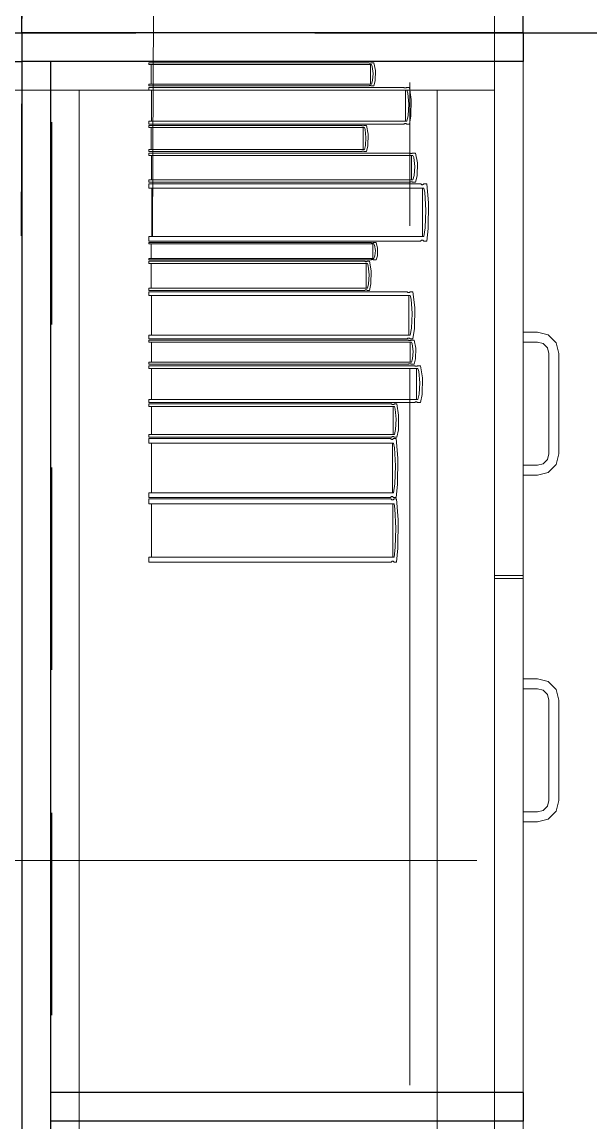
# Model space of a CAD drawing. Header units: inches. Extents: x -19 to 5698, y -728 to 92.
# Drawn here: x 229.049 to 229.446, y 34.224 to 34.992 of the extents above; entities that cross this region are included whole.
import ezdxf

# ---------------------------------------------------------------- set-up
doc = ezdxf.new("R2010")
doc.units = ezdxf.units.IN
doc.header["$MEASUREMENT"] = 0
doc.set_wipeout_variables(frame=1)
for name, pattern in [('HIDDEN', [0.375, 0.25, -0.125]), ('Hidden Line', [0.195611, 0.141111, -0.0545]), ('Punto & Raya', [0.65, 0.5, -0.075, 0, -0.075]), ('RAYITAS', [0.375, 0.25, -0.125]), ('Wipeout_Contour', [1, 0, -1])]:
    doc.linetypes.add(name, pattern=pattern)
for name, color, linetype, lineweight in [('00 conduct tomacorr', 120, 'HIDDEN', 30), ('T-TECHO-E', 150, 'Continuous', 20), ('TOMACORRIENTE', 22, 'RAYITAS', 9)]:
    doc.layers.add(name, color=color, linetype=linetype, lineweight=lineweight)
for name, color, linetype in [('02 _ ARQ _ ALB _ Ejes Generales', 251, 'Continuous'), ('08 _ STR _ EXT _ 09 Vigas', 251, 'Continuous'), ('Interior - Mobiliario', 7, 'Continuous'), ('Marcador - Secciones', 7, 'Continuous')]:
    doc.layers.add(name, color=color, linetype=linetype)

# ---------------------------------------------------------------- blocks, each defined once
blk = doc.blocks.new('a')
at = {"layer": 'TOMACORRIENTE', "ltscale": 0.05}
h = blk.add_hatch(color=4, dxfattribs=at)
edge = h.paths.add_edge_path()
edge.add_arc((0, 0.0752), 0.02106, 0, 360)
at = {"layer": 'TOMACORRIENTE', "color": 4}
for p, q in [((-0.14553, 0.09625), (-0.0515, 0.09625)), ((-0.09851, 0.09625), (-0.09851, -0.09657)), ((0, 0.09625), (0, -0.09625)), ((0.06232, -0.09625), (0.06232, 0.09625))]:
    blk.add_line(p, q, dxfattribs=at)
blk.add_circle((0, 0.0752), 0.02106, dxfattribs=at)
blk = doc.blocks.new('CABLE 3FACE')
at = {"layer": 'T-TECHO-E', "rotation": 59.94170052614085}
blk.add_blockref('a', (0, 0), dxfattribs=at)

msp = doc.modelspace()

# ---------------------------------------------------------------- linework, layer by layer
at = {"layer": 'Interior - Mobiliario', "color": 175, "linetype": 'Continuous', "lineweight": 13}
for p, q in [((229.06913, 34.96472), (229.06913, 33.50472)), ((229.37913, 34.96472), (229.06913, 34.96472)), ((229.37913, 33.50472), (229.37913, 34.96472)), ((229.29439, 34.95626), (229.29399, 34.9513)), ((229.2957, 34.95113), (229.29589, 34.95834)), ((229.33913, 34.94472), (229.08913, 34.94472)), ((229.29327, 34.94889), (229.13779, 34.94889)), ((229.13779, 34.94889), (229.13779, 34.9476)), ((229.13779, 34.9476), (229.29139, 34.9476)), ((229.31578, 34.9466), (229.13779, 34.9466)), ((229.13779, 34.9466), (229.13779, 34.94455)), ((229.13779, 34.94455), (229.31795, 34.94455)), ((229.13961, 34.94455), (229.13961, 34.923)), ((229.29139, 34.9476), (229.29152, 34.94769)), ((229.29152, 34.94769), (229.29172, 34.94778)), ((229.29172, 34.94778), (229.29194, 34.94784)), ((229.29194, 34.94784), (229.29217, 34.94787)), ((229.29217, 34.94787), (229.2924, 34.94787)), ((229.2924, 34.94787), (229.29263, 34.94783)), ((229.29263, 34.94783), (229.29285, 34.94776)), ((229.29285, 34.94776), (229.29305, 34.94766)), ((229.29305, 34.94766), (229.29313, 34.9476)), ((229.29313, 34.9476), (229.29484, 34.9476)), ((229.29399, 34.9513), (229.29327, 34.94889)), ((229.29484, 34.9476), (229.2957, 34.95113)), ((229.31588, 34.9465), (229.31578, 34.9466)), ((229.31611, 34.94634), (229.31588, 34.9465)), ((229.31636, 34.94624), (229.31611, 34.94634)), ((229.31662, 34.94618), (229.31636, 34.94624)), ((229.31689, 34.94617), (229.31662, 34.94618)), ((229.31716, 34.94622), (229.31689, 34.94617)), ((229.31704, 34.923), (229.31704, 34.94455)), ((229.31741, 34.94632), (229.31716, 34.94622)), ((229.31765, 34.94646), (229.31741, 34.94632)), ((229.3178, 34.9466), (229.31765, 34.94646)), ((229.31977, 34.9466), (229.3178, 34.9466)), ((229.31795, 34.94455), (229.31849, 34.9426)), ((229.321, 34.93805), (229.31977, 34.9466)), ((229.37913, 34.94472), (229.33913, 34.94472)), ((229.31849, 34.9426), (229.31925, 34.93474)), ((229.32077, 34.92657), (229.321, 34.93805)), ((229.31925, 34.93474), (229.31879, 34.92684)), ((229.31795, 34.923), (229.13779, 34.923)), ((229.13779, 34.923), (229.13779, 34.92095)), ((229.31578, 34.92095), (229.31593, 34.92108)), ((229.31593, 34.92108), (229.31616, 34.92123)), ((229.31616, 34.92123), (229.31642, 34.92133)), ((229.31642, 34.92133), (229.31668, 34.92138)), ((229.31668, 34.92138), (229.31695, 34.92137)), ((229.31695, 34.92137), (229.31721, 34.92131)), ((229.31721, 34.92131), (229.31746, 34.9212)), ((229.31746, 34.9212), (229.31769, 34.92105)), ((229.31769, 34.92105), (229.3178, 34.92095)), ((229.31879, 34.92684), (229.31795, 34.923)), ((229.31977, 34.92095), (229.32077, 34.92657)), ((229.13779, 34.92095), (229.31578, 34.92095)), ((229.2864, 34.91995), (229.13779, 34.91995)), ((229.13779, 34.91995), (229.13779, 34.91849)), ((229.13779, 34.91849), (229.28822, 34.91849)), ((229.13931, 34.91849), (229.13931, 34.90321)), ((229.28649, 34.91988), (229.2864, 34.91995)), ((229.28668, 34.91977), (229.28649, 34.91988)), ((229.28689, 34.91969), (229.28668, 34.91977)), ((229.28711, 34.91965), (229.28689, 34.91969)), ((229.28733, 34.91964), (229.28711, 34.91965)), ((229.28755, 34.91968), (229.28733, 34.91964)), ((229.28746, 34.90321), (229.28746, 34.91849)), ((229.28777, 34.91974), (229.28755, 34.91968)), ((229.28796, 34.91985), (229.28777, 34.91974)), ((229.28809, 34.91995), (229.28796, 34.91985)), ((229.28974, 34.91995), (229.28809, 34.91995)), ((229.28822, 34.91849), (229.28867, 34.91711)), ((229.28867, 34.91711), (229.2893, 34.91153)), ((229.29076, 34.91388), (229.28974, 34.91995)), ((229.29057, 34.90574), (229.29076, 34.91388)), ((229.3178, 34.92095), (229.31977, 34.92095)), ((229.28892, 34.90593), (229.28822, 34.90321)), ((229.2893, 34.91153), (229.28892, 34.90593)), ((229.28974, 34.90175), (229.29057, 34.90574)), ((229.28822, 34.90321), (229.13779, 34.90321)), ((229.13779, 34.90321), (229.13779, 34.90175)), ((229.13779, 34.90175), (229.2864, 34.90175)), ((229.31994, 34.90075), (229.13779, 34.90075)), ((229.13779, 34.90075), (229.13779, 34.89912)), ((229.13779, 34.89912), (229.32216, 34.89912)), ((229.13965, 34.89912), (229.13965, 34.88194)), ((229.2864, 34.90175), (229.28653, 34.90185)), ((229.28653, 34.90185), (229.28673, 34.90195)), ((229.28673, 34.90195), (229.28694, 34.90202)), ((229.28694, 34.90202), (229.28716, 34.90206)), ((229.28716, 34.90206), (229.28738, 34.90205)), ((229.28738, 34.90205), (229.2876, 34.90201)), ((229.2876, 34.90201), (229.28781, 34.90193)), ((229.28781, 34.90193), (229.288, 34.90182)), ((229.288, 34.90182), (229.28809, 34.90175)), ((229.28809, 34.90175), (229.28974, 34.90175)), ((229.32004, 34.90067), (229.31994, 34.90075)), ((229.32028, 34.90055), (229.32004, 34.90067)), ((229.32053, 34.90046), (229.32028, 34.90055)), ((229.3208, 34.90042), (229.32053, 34.90046)), ((229.32108, 34.90041), (229.3208, 34.90042)), ((229.32135, 34.90045), (229.32108, 34.90041)), ((229.32123, 34.88194), (229.32123, 34.89912)), ((229.32161, 34.90053), (229.32135, 34.90045)), ((229.32185, 34.90064), (229.32161, 34.90053)), ((229.322, 34.90075), (229.32185, 34.90064)), ((229.32403, 34.90075), (229.322, 34.90075)), ((229.32216, 34.89912), (229.32272, 34.89757)), ((229.32528, 34.89393), (229.32403, 34.90075)), ((229.32272, 34.89757), (229.32349, 34.8913)), ((229.32349, 34.8913), (229.32302, 34.885)), ((229.32505, 34.88479), (229.32528, 34.89393)), ((229.32302, 34.885), (229.32216, 34.88194)), ((229.32403, 34.8803), (229.32505, 34.88479)), ((229.32216, 34.88194), (229.13779, 34.88194)), ((229.13779, 34.88194), (229.13779, 34.8803)), ((229.13779, 34.8803), (229.31994, 34.8803)), ((229.32754, 34.8793), (229.13779, 34.8793)), ((229.13779, 34.8793), (229.13779, 34.8761)), ((229.13779, 34.8761), (229.32986, 34.8761)), ((229.13973, 34.8761), (229.13973, 34.84245)), ((229.31994, 34.8803), (229.32009, 34.88041)), ((229.32009, 34.88041), (229.32033, 34.88053)), ((229.32033, 34.88053), (229.32059, 34.88061)), ((229.32059, 34.88061), (229.32086, 34.88065)), ((229.32086, 34.88065), (229.32114, 34.88064)), ((229.32114, 34.88064), (229.32141, 34.88059)), ((229.32141, 34.88059), (229.32166, 34.88051)), ((229.32166, 34.88051), (229.3219, 34.88038)), ((229.3219, 34.88038), (229.322, 34.8803)), ((229.322, 34.8803), (229.32403, 34.8803)), ((229.32765, 34.87915), (229.32754, 34.8793)), ((229.32789, 34.8789), (229.32765, 34.87915)), ((229.32816, 34.87873), (229.32789, 34.8789)), ((229.32844, 34.87864), (229.32816, 34.87873)), ((229.32872, 34.87863), (229.32844, 34.87864)), ((229.32901, 34.87871), (229.32872, 34.87863)), ((229.32889, 34.84245), (229.32889, 34.8761)), ((229.32928, 34.87886), (229.32901, 34.87871)), ((229.32953, 34.87909), (229.32928, 34.87886)), ((229.32969, 34.8793), (229.32953, 34.87909)), ((229.3318, 34.8793), (229.32969, 34.8793)), ((229.32986, 34.8761), (229.33043, 34.87306)), ((229.3331, 34.86595), (229.3318, 34.8793)), ((229.33043, 34.87306), (229.33124, 34.86078)), ((229.33124, 34.86078), (229.33075, 34.84845)), ((229.33286, 34.84803), (229.3331, 34.86595)), ((229.33075, 34.84845), (229.32986, 34.84245)), ((229.3318, 34.83925), (229.33286, 34.84803)), ((229.32986, 34.84245), (229.13779, 34.84245)), ((229.13779, 34.84245), (229.13779, 34.83925)), ((229.13779, 34.83925), (229.32754, 34.83925)), ((229.29293, 34.83825), (229.13779, 34.83825)), ((229.13779, 34.83825), (229.13779, 34.83729)), ((229.13779, 34.83729), (229.29483, 34.83729)), ((229.13937, 34.83729), (229.13937, 34.82717)), ((229.29302, 34.8382), (229.29293, 34.83825)), ((229.29322, 34.83813), (229.29302, 34.8382)), ((229.29344, 34.83808), (229.29322, 34.83813)), ((229.29367, 34.83805), (229.29344, 34.83808)), ((229.2939, 34.83805), (229.29367, 34.83805)), ((229.29413, 34.83807), (229.2939, 34.83805)), ((229.29403, 34.82717), (229.29403, 34.83729)), ((229.29435, 34.83812), (229.29413, 34.83807)), ((229.29456, 34.83819), (229.29435, 34.83812)), ((229.29469, 34.83825), (229.29456, 34.83819)), ((229.29641, 34.83825), (229.29469, 34.83825)), ((229.29483, 34.83729), (229.2953, 34.83637)), ((229.29748, 34.83424), (229.29641, 34.83825)), ((229.32754, 34.83925), (229.3277, 34.83946)), ((229.3277, 34.83946), (229.32795, 34.83969)), ((229.32795, 34.83969), (229.32822, 34.83985)), ((229.32822, 34.83985), (229.3285, 34.83992)), ((229.3285, 34.83992), (229.32879, 34.83991)), ((229.32879, 34.83991), (229.32907, 34.83982)), ((229.32907, 34.83982), (229.32933, 34.83965)), ((229.32933, 34.83965), (229.32958, 34.83941)), ((229.32958, 34.83941), (229.32969, 34.83925)), ((229.32969, 34.83925), (229.3318, 34.83925)), ((229.29556, 34.82898), (229.29483, 34.82717)), ((229.2953, 34.83637), (229.29596, 34.83268)), ((229.29596, 34.83268), (229.29556, 34.82898)), ((229.29641, 34.82621), (229.29728, 34.82885)), ((229.29728, 34.82885), (229.29748, 34.83424)), ((229.29483, 34.82717), (229.13779, 34.82717)), ((229.13779, 34.82717), (229.13779, 34.82621)), ((229.13779, 34.82621), (229.29293, 34.82621)), ((229.28852, 34.82521), (229.13779, 34.82521)), ((229.13779, 34.82521), (229.13779, 34.82358)), ((229.13779, 34.82358), (229.29036, 34.82358)), ((229.13933, 34.82358), (229.13933, 34.80646)), ((229.2886, 34.82513), (229.28852, 34.82521)), ((229.2888, 34.82501), (229.2886, 34.82513)), ((229.28901, 34.82492), (229.2888, 34.82501)), ((229.28923, 34.82488), (229.28901, 34.82492)), ((229.28946, 34.82487), (229.28923, 34.82488)), ((229.28968, 34.82491), (229.28946, 34.82487)), ((229.28959, 34.80646), (229.28959, 34.82358)), ((229.2899, 34.82499), (229.28968, 34.82491)), ((229.2901, 34.8251), (229.2899, 34.82499)), ((229.29023, 34.82521), (229.2901, 34.8251)), ((229.2919, 34.82521), (229.29023, 34.82521)), ((229.29036, 34.82358), (229.29082, 34.82204)), ((229.29082, 34.82204), (229.29146, 34.81579)), ((229.29294, 34.81842), (229.2919, 34.82521)), ((229.29293, 34.82621), (229.29306, 34.82628)), ((229.29306, 34.82628), (229.29327, 34.82634)), ((229.29327, 34.82634), (229.29349, 34.82639)), ((229.29349, 34.82639), (229.29372, 34.82641)), ((229.29372, 34.82641), (229.29395, 34.82641)), ((229.29395, 34.82641), (229.29418, 34.82638)), ((229.29418, 34.82638), (229.2944, 34.82633)), ((229.2944, 34.82633), (229.2946, 34.82626)), ((229.2946, 34.82626), (229.29469, 34.82621)), ((229.29469, 34.82621), (229.29641, 34.82621)), ((229.29146, 34.81579), (229.29107, 34.80951)), ((229.29274, 34.8093), (229.29294, 34.81842)), ((229.29036, 34.80646), (229.13779, 34.80646)), ((229.13779, 34.80646), (229.13779, 34.80483)), ((229.29107, 34.80951), (229.29036, 34.80646)), ((229.2919, 34.80483), (229.29274, 34.8093)), ((229.13779, 34.80483), (229.28852, 34.80483)), ((229.31808, 34.80383), (229.13779, 34.80383)), ((229.13779, 34.80383), (229.13779, 34.80121)), ((229.13779, 34.80121), (229.32028, 34.80121)), ((229.13963, 34.80121), (229.13963, 34.77366)), ((229.28852, 34.80483), (229.28865, 34.80494)), ((229.28865, 34.80494), (229.28884, 34.80506)), ((229.28884, 34.80506), (229.28906, 34.80514)), ((229.28906, 34.80514), (229.28928, 34.80517)), ((229.28928, 34.80517), (229.28951, 34.80517)), ((229.28951, 34.80517), (229.28973, 34.80512)), ((229.28973, 34.80512), (229.28994, 34.80504)), ((229.28994, 34.80504), (229.29014, 34.80491)), ((229.29014, 34.80491), (229.29023, 34.80483)), ((229.29023, 34.80483), (229.2919, 34.80483)), ((229.31818, 34.80371), (229.31808, 34.80383)), ((229.31842, 34.80351), (229.31818, 34.80371)), ((229.31867, 34.80337), (229.31842, 34.80351)), ((229.31894, 34.80329), (229.31867, 34.80337)), ((229.31921, 34.80328), (229.31894, 34.80329)), ((229.31948, 34.80334), (229.31921, 34.80328)), ((229.31936, 34.77366), (229.31936, 34.80121)), ((229.31973, 34.80347), (229.31948, 34.80334)), ((229.31997, 34.80366), (229.31973, 34.80347)), ((229.32012, 34.80383), (229.31997, 34.80366)), ((229.32213, 34.80383), (229.32012, 34.80383)), ((229.32028, 34.80121), (229.32083, 34.79872)), ((229.32083, 34.79872), (229.3216, 34.78867)), ((229.32337, 34.79289), (229.32213, 34.80383)), ((229.32314, 34.77823), (229.32337, 34.79289)), ((229.3216, 34.78867), (229.32113, 34.77857)), ((229.32113, 34.77857), (229.32028, 34.77366)), ((229.32213, 34.77103), (229.32314, 34.77823)), ((229.40913, 34.77572), (229.39913, 34.77572)), ((229.39913, 34.77572), (229.39913, 34.76872)), ((229.41663, 34.77371), (229.40913, 34.77572)), ((229.32028, 34.77366), (229.13779, 34.77366)), ((229.13779, 34.77366), (229.13779, 34.77103)), ((229.13779, 34.77103), (229.31808, 34.77103)), ((229.31888, 34.77003), (229.13779, 34.77003)), ((229.13779, 34.77003), (229.13779, 34.76869)), ((229.13779, 34.76869), (229.32109, 34.76869)), ((229.13964, 34.76869), (229.13964, 34.75461)), ((229.31808, 34.77103), (229.31823, 34.77121)), ((229.31823, 34.77121), (229.31847, 34.7714)), ((229.31847, 34.7714), (229.31873, 34.77152)), ((229.31873, 34.77152), (229.319, 34.77158)), ((229.31898, 34.76997), (229.31888, 34.77003)), ((229.31922, 34.76987), (229.31898, 34.76997)), ((229.319, 34.77158), (229.31927, 34.77157)), ((229.31947, 34.7698), (229.31922, 34.76987)), ((229.31927, 34.77157), (229.31953, 34.7715)), ((229.31974, 34.76976), (229.31947, 34.7698)), ((229.31953, 34.7715), (229.31979, 34.77136)), ((229.32001, 34.76975), (229.31974, 34.76976)), ((229.31979, 34.77136), (229.32002, 34.77116)), ((229.32028, 34.76978), (229.32001, 34.76975)), ((229.32002, 34.77116), (229.32012, 34.77103)), ((229.32012, 34.77103), (229.32213, 34.77103)), ((229.32017, 34.75461), (229.32017, 34.76869)), ((229.32054, 34.76985), (229.32028, 34.76978)), ((229.32078, 34.76994), (229.32054, 34.76985)), ((229.32093, 34.77003), (229.32078, 34.76994)), ((229.32294, 34.77003), (229.32093, 34.77003)), ((229.32109, 34.76869), (229.32164, 34.76742)), ((229.32164, 34.76742), (229.32241, 34.76228)), ((229.32419, 34.76444), (229.32294, 34.77003)), ((229.39913, 34.76872), (229.40913, 34.76872)), ((229.40913, 34.76872), (229.41313, 34.76764)), ((229.41313, 34.76764), (229.41606, 34.76472)), ((229.42212, 34.76822), (229.41663, 34.77371)), ((229.42413, 34.76072), (229.42212, 34.76822)), ((229.32241, 34.76228), (229.32194, 34.75712)), ((229.32396, 34.75695), (229.32419, 34.76444)), ((229.41606, 34.76472), (229.41713, 34.76072)), ((229.41713, 34.76072), (229.41713, 34.69072)), ((229.42413, 34.69072), (229.42413, 34.76072)), ((229.32109, 34.75461), (229.13779, 34.75461)), ((229.13779, 34.75461), (229.13779, 34.75327)), ((229.13779, 34.75327), (229.31888, 34.75327)), ((229.32332, 34.75227), (229.13779, 34.75227)), ((229.13779, 34.75227), (229.13779, 34.75021)), ((229.31888, 34.75327), (229.31903, 34.75336)), ((229.31903, 34.75336), (229.31927, 34.75345)), ((229.31927, 34.75345), (229.31953, 34.75352)), ((229.31953, 34.75352), (229.3198, 34.75355)), ((229.3198, 34.75355), (229.32007, 34.75354)), ((229.32007, 34.75354), (229.32034, 34.75351)), ((229.32034, 34.75351), (229.32059, 34.75344)), ((229.32059, 34.75344), (229.32083, 34.75333)), ((229.32083, 34.75333), (229.32093, 34.75327)), ((229.32093, 34.75327), (229.32294, 34.75327)), ((229.32194, 34.75712), (229.32109, 34.75461)), ((229.32294, 34.75327), (229.32396, 34.75695)), ((229.32343, 34.75217), (229.32332, 34.75227)), ((229.32367, 34.75201), (229.32343, 34.75217)), ((229.32393, 34.7519), (229.32367, 34.75201)), ((229.32527, 34.75213), (229.32502, 34.75198)), ((229.32542, 34.75227), (229.32527, 34.75213)), ((229.32749, 34.75227), (229.32542, 34.75227)), ((229.32876, 34.74368), (229.32749, 34.75227)), ((229.13779, 34.75021), (229.32559, 34.75021)), ((229.13968, 34.75021), (229.13968, 34.72859)), ((229.3242, 34.75184), (229.32393, 34.7519)), ((229.32448, 34.75184), (229.3242, 34.75184)), ((229.32476, 34.75189), (229.32448, 34.75184)), ((229.32464, 34.72859), (229.32464, 34.75021)), ((229.32502, 34.75198), (229.32476, 34.75189)), ((229.32559, 34.75021), (229.32615, 34.74826)), ((229.32615, 34.74826), (229.32694, 34.74036)), ((229.32694, 34.74036), (229.32646, 34.73244)), ((229.32852, 34.73217), (229.32876, 34.74368)), ((229.32646, 34.73244), (229.32559, 34.72859)), ((229.32749, 34.72653), (229.32852, 34.73217)), ((229.32559, 34.72859), (229.13779, 34.72859)), ((229.13779, 34.72859), (229.13779, 34.72653)), ((229.13779, 34.72653), (229.32332, 34.72653)), ((229.30719, 34.72553), (229.13779, 34.72553)), ((229.13779, 34.72553), (229.13779, 34.72368)), ((229.13779, 34.72368), (229.30926, 34.72368)), ((229.13952, 34.72368), (229.13952, 34.70428)), ((229.30729, 34.72544), (229.30719, 34.72553)), ((229.30751, 34.7253), (229.30729, 34.72544)), ((229.30774, 34.7252), (229.30751, 34.7253)), ((229.30799, 34.72515), (229.30774, 34.7252)), ((229.30825, 34.72514), (229.30799, 34.72515)), ((229.3085, 34.72518), (229.30825, 34.72514)), ((229.30839, 34.70428), (229.30839, 34.72368)), ((229.30874, 34.72527), (229.3085, 34.72518)), ((229.30897, 34.7254), (229.30874, 34.72527)), ((229.30911, 34.72553), (229.30897, 34.7254)), ((229.31099, 34.72553), (229.30911, 34.72553)), ((229.30926, 34.72368), (229.30977, 34.72193)), ((229.30977, 34.72193), (229.3105, 34.71485)), ((229.31216, 34.71783), (229.31099, 34.72553)), ((229.32332, 34.72653), (229.32348, 34.72667)), ((229.32348, 34.72667), (229.32372, 34.72681)), ((229.32372, 34.72681), (229.32399, 34.72691)), ((229.32399, 34.72691), (229.32426, 34.72696)), ((229.32426, 34.72696), (229.32454, 34.72695)), ((229.32454, 34.72695), (229.32482, 34.72689)), ((229.32482, 34.72689), (229.32508, 34.72678)), ((229.32508, 34.72678), (229.32532, 34.72663)), ((229.32532, 34.72663), (229.32542, 34.72653)), ((229.32542, 34.72653), (229.32749, 34.72653)), ((229.3105, 34.71485), (229.31006, 34.70774)), ((229.31194, 34.7075), (229.31216, 34.71783)), ((229.31006, 34.70774), (229.30926, 34.70428)), ((229.31099, 34.70243), (229.31194, 34.7075)), ((229.30926, 34.70428), (229.13779, 34.70428)), ((229.13779, 34.70428), (229.13779, 34.70243)), ((229.13779, 34.70243), (229.30719, 34.70243)), ((229.30662, 34.70143), (229.13779, 34.70143)), ((229.13779, 34.70143), (229.13779, 34.69814)), ((229.30671, 34.70128), (229.30662, 34.70143)), ((229.30693, 34.70102), (229.30671, 34.70128)), ((229.30717, 34.70085), (229.30693, 34.70102)), ((229.30742, 34.70076), (229.30717, 34.70085)), ((229.30719, 34.70243), (229.30733, 34.70256)), ((229.30733, 34.70256), (229.30756, 34.70269)), ((229.30767, 34.70075), (229.30742, 34.70076)), ((229.30756, 34.70269), (229.3078, 34.70278)), ((229.30792, 34.70082), (229.30767, 34.70075)), ((229.3078, 34.70278), (229.30805, 34.70282)), ((229.30816, 34.70098), (229.30792, 34.70082)), ((229.30805, 34.70282), (229.30831, 34.70282)), ((229.30839, 34.70121), (229.30816, 34.70098)), ((229.30831, 34.70282), (229.30856, 34.70276)), ((229.30853, 34.70143), (229.30839, 34.70121)), ((229.3104, 34.70143), (229.30853, 34.70143)), ((229.30856, 34.70276), (229.3088, 34.70266)), ((229.3088, 34.70266), (229.30901, 34.70252)), ((229.30901, 34.70252), (229.30911, 34.70243)), ((229.30911, 34.70243), (229.31099, 34.70243)), ((229.31156, 34.68771), (229.3104, 34.70143)), ((229.13779, 34.69814), (229.30868, 34.69814)), ((229.13951, 34.69814), (229.13951, 34.66357)), ((229.30782, 34.66357), (229.30782, 34.69814)), ((229.30868, 34.69814), (229.30919, 34.69502)), ((229.30919, 34.69502), (229.30991, 34.6824)), ((229.41713, 34.69072), (229.41606, 34.68672)), ((229.42212, 34.68322), (229.42413, 34.69072)), ((229.31135, 34.6693), (229.31156, 34.68771)), ((229.41313, 34.68379), (229.40913, 34.68272)), ((229.41606, 34.68672), (229.41313, 34.68379)), ((229.41663, 34.67773), (229.42212, 34.68322)), ((229.30991, 34.6824), (229.30947, 34.66973)), ((229.39913, 34.68272), (229.39913, 34.67572)), ((229.40913, 34.68272), (229.39913, 34.68272)), ((229.39913, 34.67572), (229.40913, 34.67572)), ((229.40913, 34.67572), (229.41663, 34.67773)), ((229.30947, 34.66973), (229.30868, 34.66357)), ((229.3104, 34.66028), (229.31135, 34.6693)), ((229.30868, 34.66357), (229.13779, 34.66357)), ((229.13779, 34.66357), (229.13779, 34.66028)), ((229.13779, 34.66028), (229.30662, 34.66028)), ((229.30662, 34.66028), (229.30676, 34.6605)), ((229.30676, 34.6605), (229.30698, 34.66073)), ((229.30698, 34.66073), (229.30722, 34.66089)), ((229.30722, 34.66089), (229.30747, 34.66096)), ((229.30747, 34.66096), (229.30773, 34.66095)), ((229.30773, 34.66095), (229.30798, 34.66086)), ((229.30798, 34.66086), (229.30821, 34.66069)), ((229.30821, 34.66069), (229.30843, 34.66044)), ((229.30843, 34.66044), (229.30853, 34.66028)), ((229.30853, 34.66028), (229.3104, 34.66028)), ((229.30696, 34.65928), (229.13779, 34.65928)), ((229.13779, 34.65928), (229.13779, 34.65574)), ((229.13779, 34.65574), (229.30902, 34.65574)), ((229.13952, 34.65574), (229.13952, 34.61863)), ((229.30705, 34.65911), (229.30696, 34.65928)), ((229.30727, 34.65884), (229.30705, 34.65911)), ((229.30751, 34.65865), (229.30727, 34.65884)), ((229.30776, 34.65855), (229.30751, 34.65865)), ((229.30801, 34.65854), (229.30776, 34.65855)), ((229.30826, 34.65862), (229.30801, 34.65854)), ((229.30816, 34.61863), (229.30816, 34.65574)), ((229.30851, 34.65879), (229.30826, 34.65862)), ((229.30873, 34.65904), (229.30851, 34.65879)), ((229.30887, 34.65928), (229.30873, 34.65904)), ((229.31075, 34.65928), (229.30887, 34.65928)), ((229.30902, 34.65574), (229.30954, 34.65239)), ((229.30954, 34.65239), (229.31026, 34.63884)), ((229.31191, 34.64454), (229.31075, 34.65928)), ((229.3117, 34.62478), (229.31191, 34.64454)), ((229.31026, 34.63884), (229.30982, 34.62524)), ((229.30982, 34.62524), (229.30902, 34.61863)), ((229.31075, 34.61509), (229.3117, 34.62478)), ((229.30902, 34.61863), (229.13779, 34.61863)), ((229.13779, 34.61863), (229.13779, 34.61509)), ((229.13779, 34.61509), (229.30696, 34.61509)), ((229.30696, 34.61509), (229.3071, 34.61533)), ((229.3071, 34.61533), (229.30732, 34.61558)), ((229.30732, 34.61558), (229.30756, 34.61575)), ((229.30756, 34.61575), (229.30781, 34.61583)), ((229.30781, 34.61583), (229.30807, 34.61582)), ((229.30807, 34.61582), (229.30832, 34.61572)), ((229.30832, 34.61572), (229.30856, 34.61553)), ((229.30856, 34.61553), (229.30878, 34.61526)), ((229.30878, 34.61526), (229.30887, 34.61509)), ((229.30887, 34.61509), (229.31075, 34.61509)), ((229.39913, 34.60572), (229.37913, 34.60572)), ((229.39913, 34.60372), (229.37913, 34.60372)), ((229.39913, 34.53372), (229.40913, 34.53372)), ((229.39913, 34.52672), (229.39913, 34.53372)), ((229.40913, 34.53372), (229.41663, 34.53171)), ((229.41663, 34.53171), (229.42212, 34.52622)), ((229.40913, 34.52672), (229.39913, 34.52672)), ((229.41313, 34.52564), (229.40913, 34.52672)), ((229.41606, 34.52272), (229.41313, 34.52564)), ((229.41713, 34.51872), (229.41606, 34.52272)), ((229.42212, 34.52622), (229.42413, 34.51872)), ((229.41713, 34.44872), (229.41713, 34.51872)), ((229.42413, 34.51872), (229.42413, 34.44872)), ((229.41606, 34.44472), (229.41713, 34.44872)), ((229.42413, 34.44872), (229.42212, 34.44122)), ((229.39913, 34.44072), (229.40913, 34.44072)), ((229.39913, 34.43372), (229.39913, 34.44072)), ((229.40913, 34.44072), (229.41313, 34.44179)), ((229.41313, 34.44179), (229.41606, 34.44472)), ((229.42212, 34.44122), (229.41663, 34.43573)), ((229.40913, 34.43372), (229.39913, 34.43372)), ((229.41663, 34.43573), (229.40913, 34.43372))]:
    msp.add_line(p, q, dxfattribs=at)

# ---------------------------------------------------------------- next in the draw order: wipeouts: each hides what was drawn before it
at = {"color": 254, "linetype": 'Wipeout_Contour', "lineweight": 0, "ltscale": 6610.82731}
msp.add_wipeout([(229.39913, 34.22472), (229.39913, 34.24472), (229.06913, 34.24472), (229.06913, 34.22472)], dxfattribs=at).dxf.layer = 'Interior - Mobiliario'

# ---------------------------------------------------------------- next in the draw order: linework, layer by layer
at = {"layer": 'Interior - Mobiliario', "color": 175, "linetype": 'Continuous', "lineweight": 13}
for p, q in [((229.08913, 33.52472), (229.08913, 34.94472)), ((229.33913, 34.94472), (229.33913, 33.52472)), ((229.37913, 33.52472), (229.37913, 34.94472)), ((229.37913, 34.24472), (229.37913, 34.60372)), ((229.39913, 34.24472), (229.39913, 34.60372)), ((229.06913, 34.24472), (229.06913, 34.22472)), ((229.39913, 34.24472), (229.06913, 34.24472)), ((229.39913, 34.24472), (229.37913, 34.24472)), ((229.39913, 34.22472), (229.39913, 34.24472)), ((229.39913, 34.22472), (229.39913, 34.24472)), ((229.06913, 34.22472), (229.39913, 34.22472)), ((229.37913, 34.22472), (229.37913, 33.86572)), ((229.39913, 34.22472), (229.37913, 34.22472)), ((229.39913, 34.22472), (229.39913, 33.86572))]:
    msp.add_line(p, q, dxfattribs=at)
at = {"layer": 'Interior - Mobiliario', "color": 175, "linetype": 'Continuous', "lineweight": 30}
for p, q in [((229.39913, 34.24472), (229.06913, 34.24472)), ((229.06913, 34.24472), (229.06913, 34.22472)), ((229.39913, 34.24472), (229.39913, 34.22472)), ((229.39913, 34.22472), (229.06913, 34.22472))]:
    msp.add_line(p, q, dxfattribs=at)

# ---------------------------------------------------------------- next in the draw order: wipeouts: each hides what was drawn before it
at = {"color": 254, "linetype": 'Wipeout_Contour', "lineweight": 0, "ltscale": 6610.128091}
msp.add_wipeout([(229.06913, 33.50472), (229.06913, 34.96472), (229.04913, 34.96472), (229.04913, 33.50472)], dxfattribs=at).dxf.layer = 'Interior - Mobiliario'

# ---------------------------------------------------------------- next in the draw order: linework, layer by layer
at = {"layer": 'Interior - Mobiliario', "color": 175, "linetype": 'Continuous', "lineweight": 30}
for p, q in [((229.06913, 34.96472), (229.04913, 34.96472)), ((229.04913, 34.96472), (229.04913, 33.50472)), ((229.06913, 34.96472), (229.06913, 33.50472))]:
    msp.add_line(p, q, dxfattribs=at)
at = {"layer": 'Interior - Mobiliario', "color": 175, "linetype": 'Continuous', "lineweight": 13}
for p, q in [((229.04913, 34.96472), (229.04913, 33.50472)), ((229.06913, 34.96472), (229.04913, 34.96472)), ((229.06913, 33.50472), (229.06913, 34.96472)), ((229.04913, 34.94472), (229.04913, 33.52472)), ((229.08913, 34.94472), (229.04913, 34.94472)), ((229.06913, 34.24472), (229.06913, 34.22472)), ((229.39913, 34.24472), (229.06913, 34.24472)), ((229.06913, 34.22472), (229.39913, 34.22472))]:
    msp.add_line(p, q, dxfattribs=at)

# ---------------------------------------------------------------- next in the draw order: wipeouts: each hides what was drawn before it
at = {"color": 254, "linetype": 'Wipeout_Contour', "lineweight": 0, "ltscale": 6610.849296}
msp.add_wipeout([(229.39913, 34.96472), (229.39913, 34.98472), (229.04913, 34.98472), (229.04913, 34.96472)], dxfattribs=at).dxf.layer = 'Interior - Mobiliario'

# ---------------------------------------------------------------- next in the draw order: linework, layer by layer
at = {"layer": 'Interior - Mobiliario', "color": 175, "linetype": 'Continuous', "lineweight": 30}
for p, q in [((229.39913, 34.98472), (229.04913, 34.98472)), ((229.04913, 34.98472), (229.04913, 34.96472)), ((229.39913, 34.98472), (229.39913, 34.96472)), ((229.39913, 34.96472), (229.04913, 34.96472))]:
    msp.add_line(p, q, dxfattribs=at)
at = {"layer": 'Interior - Mobiliario', "color": 175, "linetype": 'Continuous', "lineweight": 13}
for p, q in [((229.04913, 34.98472), (229.04913, 34.96472)), ((229.39913, 34.98472), (229.04913, 34.98472)), ((229.04913, 34.98472), (229.04913, 34.94472)), ((229.37913, 34.98472), (229.04913, 34.98472)), ((229.04913, 33.48472), (229.04913, 34.98472)), ((229.04913, 34.98472), (229.39913, 34.98472)), ((229.37913, 34.94472), (229.37913, 34.98472)), ((229.39913, 34.96472), (229.39913, 34.98472)), ((229.39913, 34.98472), (229.39913, 33.48472)), ((229.04913, 34.96472), (229.39913, 34.96472)), ((229.04913, 34.96472), (229.04913, 33.50472)), ((229.39913, 34.96472), (229.04913, 34.96472)), ((229.06913, 34.96472), (229.06913, 33.50472)), ((229.39913, 34.96472), (229.06913, 34.96472)), ((229.06913, 34.96472), (229.06913, 33.50472)), ((229.37913, 34.96472), (229.06913, 34.96472)), ((229.06913, 34.96472), (229.06913, 33.50472)), ((229.37913, 34.96472), (229.06913, 34.96472)), ((229.29139, 34.96372), (229.13779, 34.96372)), ((229.13779, 34.96372), (229.13779, 34.96243)), ((229.13779, 34.96243), (229.29327, 34.96243)), ((229.13936, 34.96243), (229.13936, 34.94889)), ((229.29148, 34.96365), (229.29139, 34.96372)), ((229.29168, 34.96356), (229.29148, 34.96365)), ((229.29189, 34.96349), (229.29168, 34.96356)), ((229.29212, 34.96345), (229.29189, 34.96349)), ((229.29235, 34.96345), (229.29212, 34.96345)), ((229.29258, 34.96348), (229.29235, 34.96345)), ((229.29248, 34.94889), (229.29248, 34.96243)), ((229.2928, 34.96354), (229.29258, 34.96348)), ((229.293, 34.96363), (229.2928, 34.96354)), ((229.29313, 34.96372), (229.293, 34.96363)), ((229.29484, 34.96372), (229.29313, 34.96372)), ((229.29327, 34.96243), (229.29373, 34.9612)), ((229.29373, 34.9612), (229.29439, 34.95626)), ((229.29589, 34.95834), (229.29484, 34.96372)), ((229.37913, 33.50472), (229.37913, 34.96472)), ((229.37913, 33.50472), (229.37913, 34.96472)), ((229.37913, 34.96472), (229.37913, 34.60572)), ((229.39913, 34.96472), (229.37913, 34.96472)), ((229.39913, 33.50472), (229.39913, 34.96472)), ((229.39913, 33.50472), (229.39913, 34.96472)), ((229.39913, 34.96472), (229.39913, 34.60572))]:
    msp.add_line(p, q, dxfattribs=at)

# ---------------------------------------------------------------- next in the draw order: wipeouts: each hides what was drawn before it
at = {"color": 254, "linetype": 'Wipeout_Contour', "lineweight": 0, "ltscale": 6610.850989}
msp.add_wipeout([(229.39913, 35.00472), (229.04913, 35.00472), (229.04913, 34.98472), (229.39913, 34.98472)], dxfattribs=at).dxf.layer = 'Interior - Mobiliario'
at = {"color": 254, "linetype": 'Wipeout_Contour', "lineweight": 0, "ltscale": 6610.048108}
msp.add_wipeout([(229.02913, 33.50472), (229.04913, 33.50472), (229.04913, 34.96472), (229.02913, 34.96472)], dxfattribs=at).dxf.layer = 'Interior - Mobiliario'

# ---------------------------------------------------------------- next in the draw order: linework, layer by layer
at = {"layer": '00 conduct tomacorr'}
msp.add_line((206.75374, 34.98472), (230.70778, 34.98472), dxfattribs=at)
at = {"layer": '02 _ ARQ _ ALB _ Ejes Generales', "color": 251, "linetype": 'Punto & Raya', "lineweight": 13, "true_color": 0x636466}
msp.add_line((229.32002, 3.05001), (229.32002, 44.9), dxfattribs=at)
at = {"layer": '08 _ STR _ EXT _ 09 Vigas', "color": 251, "linetype": 'Hidden Line', "lineweight": 13, "true_color": 0x636466}
msp.add_line((229.07002, 30.2), (229.07002, 39.4), dxfattribs=at)
at = {"layer": 'Interior - Mobiliario', "color": 175, "linetype": 'Continuous', "lineweight": 13}
for p, q in [((229.04913, 36.48472), (229.04913, 34.98472)), ((229.39913, 34.98472), (229.39913, 36.48472)), ((229.04913, 34.98472), (229.04913, 35.02472)), ((229.37913, 35.02472), (229.37913, 34.98472)), ((229.04913, 34.98472), (229.04913, 35.00472)), ((229.39913, 35.00472), (229.39913, 34.98472)), ((228.69913, 34.98472), (229.04913, 34.98472)), ((229.04913, 34.98472), (228.69913, 34.98472)), ((228.71913, 34.98472), (229.04913, 34.98472)), ((229.39913, 34.98472), (229.04913, 34.98472)), ((229.37913, 34.98472), (229.04913, 34.98472)), ((229.04913, 34.98472), (229.39913, 34.98472)), ((229.04913, 34.98472), (229.04913, 34.96472)), ((229.04913, 34.98472), (229.04913, 34.94472)), ((229.04913, 33.48472), (229.04913, 34.98472)), ((229.04913, 34.96472), (228.69913, 34.96472)), ((228.69913, 34.96472), (229.04913, 34.96472)), ((229.02913, 34.96472), (229.04913, 34.96472)), ((229.04913, 34.96472), (229.04913, 33.50472)), ((229.04913, 34.96472), (229.04913, 33.50472)), ((229.00913, 34.94472), (229.04913, 34.94472)), ((229.04913, 34.94472), (229.04913, 33.52472))]:
    msp.add_line(p, q, dxfattribs=at)
at = {"layer": 'Interior - Mobiliario', "color": 175, "linetype": 'Continuous', "lineweight": 30}
for p, q in [((229.04913, 34.98472), (229.04913, 35.00472)), ((229.39913, 34.98472), (229.39913, 35.00472)), ((228.69913, 34.98472), (229.04913, 34.98472)), ((229.39913, 34.98472), (229.04913, 34.98472)), ((229.04913, 34.98472), (229.04913, 34.96472)), ((228.69913, 34.96472), (229.04913, 34.96472)), ((229.02913, 34.96472), (229.04913, 34.96472)), ((229.04913, 34.96472), (229.04913, 33.50472))]:
    msp.add_line(p, q, dxfattribs=at)
at = {"layer": 'Marcador - Secciones', "color": 251, "linetype": 'Punto & Raya', "lineweight": 13, "true_color": 0x636466}
msp.add_line((189.66667, 34.40671), (240.94028, 34.40671), dxfattribs=at)

# ---------------------------------------------------------------- next in the draw order: block references
at = {"layer": '00 conduct tomacorr', "xscale": 1.47256122672843, "yscale": 1.47256122672843, "zscale": 1.47256122672843, "rotation": 299.7894777823319}
msp.add_blockref('CABLE 3FACE', (229.04913, 34.98472), dxfattribs=at)

doc.saveas('drawing.dxf')
